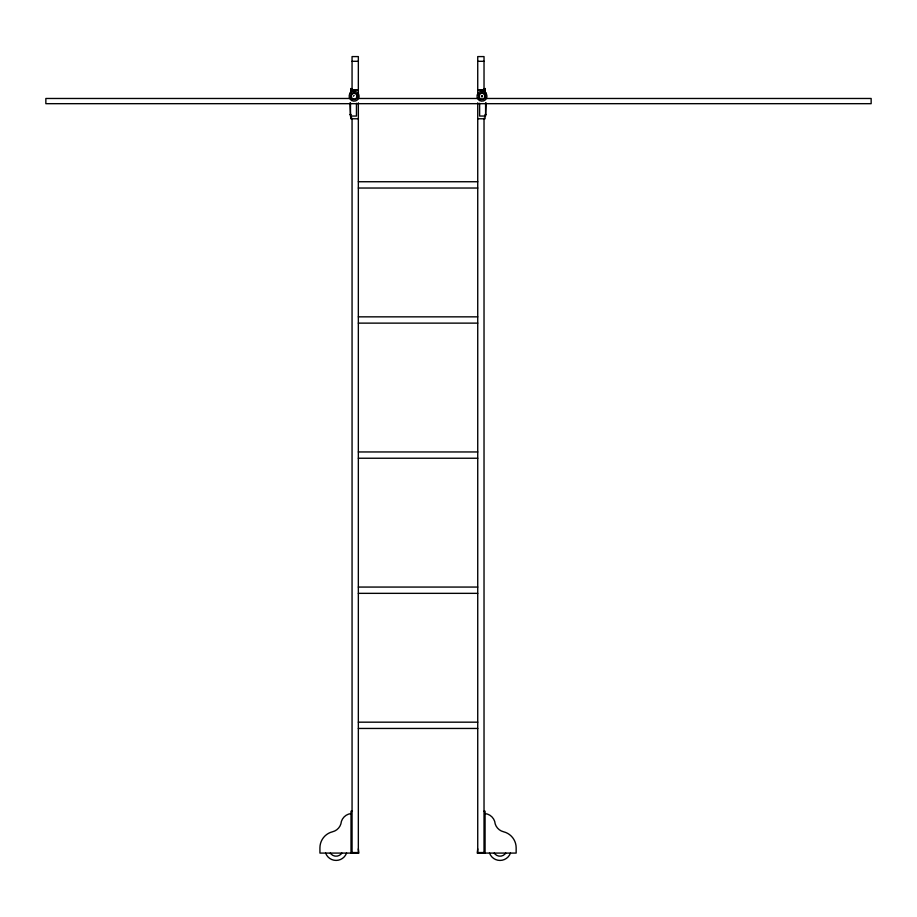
<?xml version="1.0" encoding="UTF-8"?>
<svg xmlns="http://www.w3.org/2000/svg" width="917" height="917" viewBox="0 0 917 917"><rect width="100%" height="100%" fill="white"/><g stroke="black" fill="none" stroke-linecap="round" stroke-linejoin="round"><path stroke-width="1.38" d="M353.32 96.205L354.111 95.425M341.858 853.085L341.135 854.025A6.935 6.935 0 0 1 331.048 854.025L330.315 853.085M505.76 853.085L505.038 854.025A6.935 6.935 0 0 1 494.951 854.025L494.229 853.085M481.425 95.655L482.525 95.655M482.525 96.755L481.425 96.755M352.059 61.301L358.341 61.301M477.734 61.301L484.027 61.301M351.016 88.834L352.059 88.834M484.027 88.834L485.07 88.834M351.016 89.694L358.341 89.694M477.734 89.694L485.07 89.694M351.016 89.866L358.341 89.866M477.734 89.866L485.07 89.866M351.016 92.376L349.962 93.454L351.016 92.846M485.07 92.376L485.597 95.551M485.07 92.846L486.113 92.846L486.113 95.551M350.489 93.19L351.016 88.456M349.606 98.474L45.85 98.474L45.85 103.678L871.15 103.678L871.15 98.474L485.723 98.474M358.203 98.474L478.559 98.474M349.962 114.522L351.016 114.522M485.07 114.522L486.113 114.522M350.489 115.141L349.962 102.945M485.597 115.141L486.113 102.945M350.489 115.611L351.016 118.774L358.341 118.774M351.016 118.27L352.059 118.27L352.059 853.085M351.016 118.602L352.059 118.602M477.734 118.774L485.07 118.774L485.07 115.611M358.341 181.738L477.734 181.738M358.341 188.031L477.734 188.031M358.341 316.846L477.734 316.846M358.341 323.128L477.734 323.128M358.341 451.955L477.734 451.955M358.341 458.236L477.734 458.236M358.341 587.063L477.734 587.063M358.341 593.345L477.734 593.345M358.341 722.172L477.734 722.172M358.341 728.453L477.734 728.453M352.059 811.19L351.016 811.19L351.016 853.085M484.027 811.19L485.07 811.19L485.07 853.085M358.341 848.89L358.868 853.085L319.93 853.085L319.93 847.847A16.54 16.54 0 0 1 332.539 831.776A11.646 11.646 0 0 0 340.883 823.924A11.405 11.405 0 0 1 351.016 813.574M477.734 848.89L477.218 853.085L516.156 853.085L516.156 847.847A16.54 16.54 0 0 0 503.548 831.776A11.646 11.646 0 0 1 495.203 823.924A11.405 11.405 0 0 0 485.07 813.574M352.059 852.558L358.341 852.558M477.734 852.558L484.027 852.558M485.597 102.945L485.597 116.046L479.625 116.046L479.625 103.312M485.07 88.456L485.07 93.19M484.027 89.935L484.027 56.59L477.734 56.59L477.734 95.368M484.027 118.19L484.027 853.085M477.734 102.819L477.734 853.085M358.341 98.52L358.341 56.59L352.059 56.59L352.059 89.935M358.341 102.819L358.341 853.085M356.461 103.312L356.461 116.046L350.489 116.046L350.489 102.945M510.471 853.085A11.142 11.142 0 0 1 489.518 853.085M346.557 853.085A11.142 11.142 0 0 1 325.615 853.085M480.279 99.139A3.381 3.381 0 0 0 485.368 96.205A3.381 3.381 0 0 0 480.279 93.27A3.381 3.381 0 0 0 480.279 99.139M479.499 100.503A4.963 4.963 0 0 0 486.938 96.205A4.963 4.963 0 0 0 479.499 91.918A4.963 4.963 0 0 0 479.499 100.503M480.497 98.772A2.969 2.969 0 0 0 484.944 96.205A2.969 2.969 0 0 0 480.497 93.637A2.969 2.969 0 0 0 480.497 98.772M352.415 99.139A3.381 3.381 0 0 0 357.492 96.205A3.381 3.381 0 0 0 352.415 93.27A3.381 3.381 0 0 0 352.415 99.139M351.624 100.503A4.963 4.963 0 0 0 359.063 96.205A4.963 4.963 0 0 0 351.624 91.918A4.963 4.963 0 0 0 351.624 100.503M352.667 98.704A2.877 2.877 0 0 0 356.988 96.205A2.877 2.877 0 0 0 352.667 93.706A2.877 2.877 0 0 0 352.667 98.704"/></g></svg>
